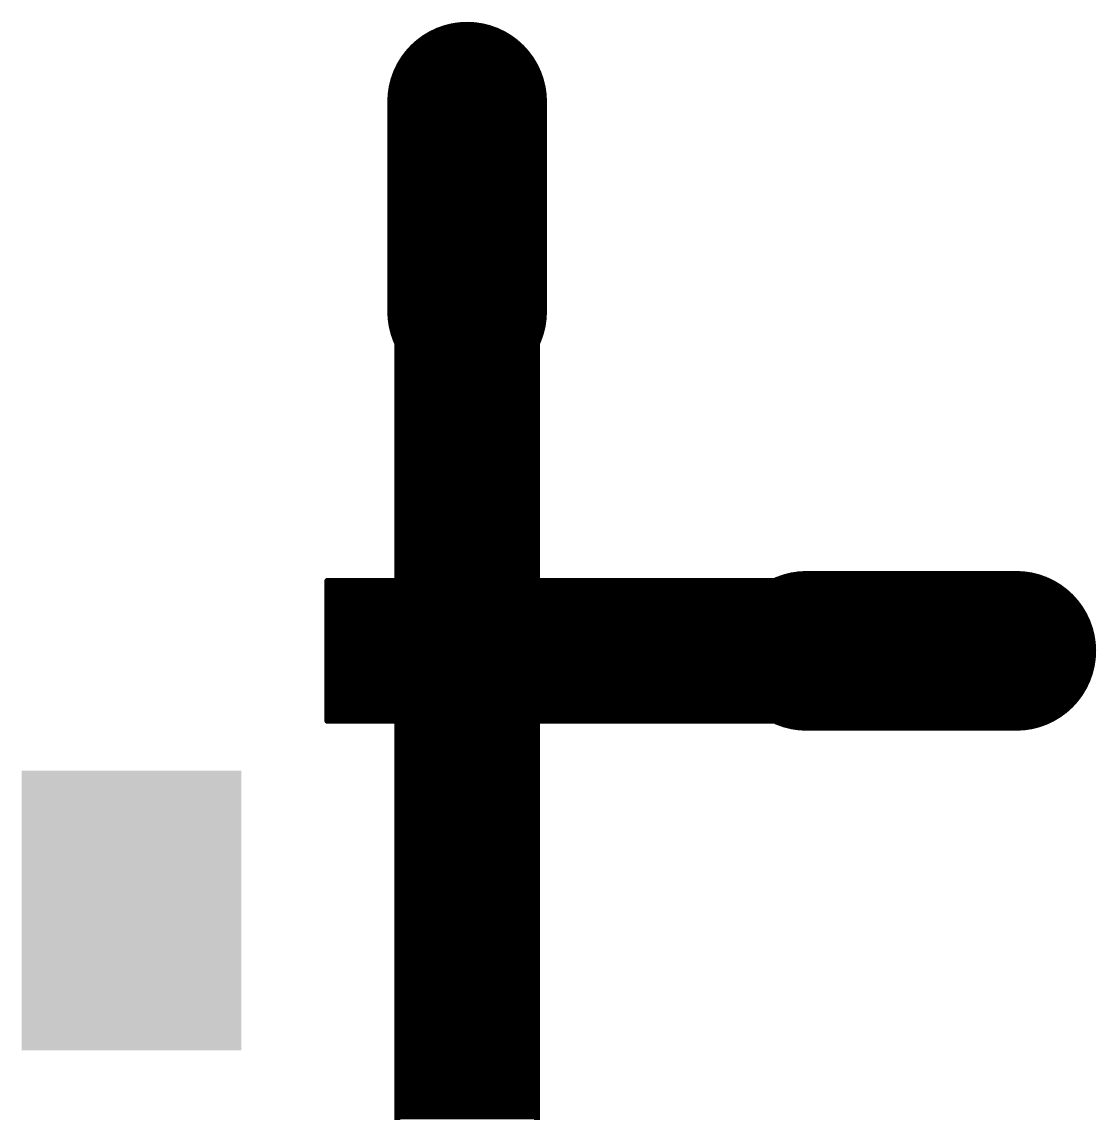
# Model space of a CAD drawing. Extents: x -25.1 to 38.2, y -27.2 to 27.2.
# Drawn here: x 11.35 to 38.25, y -0.08 to 27.25 of the extents above; entities that cross this region are included whole.
import ezdxf

# ---------------------------------------------------------------- set-up
doc = ezdxf.new("R2010")
doc.units = 0
doc.layers.add('29', color=253, linetype='CONTINUOUS')
doc.layers.add('30', color=253, linetype='CONTINUOUS')

# ---------------------------------------------------------------- blocks, each defined once
blk = doc.blocks.new('LONGP100')
at = {"const_width": 1}
blk.add_lwpolyline([(-0.5, 0), (0.5, 0)], dxfattribs=at)
at = {"const_width": 0.5}
for points in [[(-0.5, 0.25, 1), (-0.5, -0.25)], [(0.5, -0.25, 1), (0.5, 0.25)]]:
    blk.add_lwpolyline(points, format="xyb", dxfattribs=at)
blk = doc.blocks.new('RECT')
blk.add_solid([(-0.5, -0.5), (0.5, -0.5), (-0.5, 0.5), (0.5, 0.5)])

msp = doc.modelspace()

# ---------------------------------------------------------------- linework, layer by layer
at = {"layer": '29', "const_width": 0.1524}
for points in [[(21.8572, 25.016), (22, 25.116)], [(22, 25.116), (22.158, 25.1897)], [(22.0643, 25.146), (22.9357, 25.146)], [(22.158, 25.1897), (22.3264, 25.2348)], [(22.3264, 25.2348), (22.5, 25.25)], [(22.5, 25.25), (22.6736, 25.2348)], [(22.6736, 25.2348), (22.842, 25.1897)], [(22.842, 25.1897), (23, 25.116)], [(23, 25.116), (23.1428, 25.016)], [(21.634, 24.75), (21.734, 24.8928)], [(21.6978, 24.8412), (23.3022, 24.8412)], [(21.734, 24.8928), (21.8572, 25.016)], [(21.8348, 24.9936), (23.1652, 24.9936)], [(23.1428, 25.016), (23.266, 24.8928)], [(23.266, 24.8928), (23.366, 24.75)], [(21.5152, 24.4236), (21.5603, 24.592)], [(21.5454, 24.5364), (23.4546, 24.5364)], [(21.5603, 24.592), (21.634, 24.75)], [(21.6054, 24.6888), (23.3946, 24.6888)], [(23.366, 24.75), (23.4397, 24.592)], [(23.4397, 24.592), (23.4848, 24.4236)], [(21.5, 24.25), (21.5152, 24.4236)], [(21.5, 22.75), (21.5, 24.25)], [(21.5117, 24.384), (23.4883, 24.384)], [(23.4848, 24.4236), (23.5, 24.25)], [(23.5, 24.25), (23.5, 21)], [(21.5, 24.2316), (23.5, 24.2316)], [(21.5, 24.0792), (23.5, 24.0792)], [(21.5, 23.9268), (23.5, 23.9268)], [(21.5, 23.7744), (23.5, 23.7744)], [(21.5, 23.622), (23.5, 23.622)], [(21.5, 23.4696), (23.5, 23.4696)], [(21.5, 23.3172), (23.5, 23.3172)], [(21.5, 23.1648), (23.5, 23.1648)], [(21.5, 23.0124), (23.5, 23.0124)], [(21.5, 22.86), (23.5, 22.86)], [(21.5, 21), (21.5, 22.75)], [(21.5, 22.7076), (23.5, 22.7076)], [(21.5, 22.5552), (23.5, 22.5552)], [(21.5, 22.4028), (23.5, 22.4028)], [(21.5, 22.2504), (23.5, 22.2504)], [(21.5, 22.098), (23.5, 22.098)], [(21.5, 21.9456), (23.5, 21.9456)], [(21.5, 21.7932), (23.5, 21.7932)], [(21.5, 21.6408), (23.5, 21.6408)], [(21.5, 21.4884), (23.5, 21.4884)], [(21.5, 21.336), (23.5, 21.336)], [(21.5, 21.1836), (23.5, 21.1836)], [(21.5, 21.0312), (23.5, 21.0312)], [(21.5152, 20.8264), (21.5, 21)], [(23.5, 21), (23.4848, 20.8264)], [(21.5106, 20.8788), (23.4894, 20.8788)], [(21.5603, 20.658), (21.5152, 20.8264)], [(21.542, 20.7264), (23.458, 20.7264)], [(23.4848, 20.8264), (23.4397, 20.658)], [(21.634, 20.5), (21.5603, 20.658)], [(21.5995, 20.574), (23.4005, 20.574)], [(21.734, 20.3572), (21.634, 20.5)], [(21.6889, 20.4216), (23.3111, 20.4216)], [(23.366, 20.5), (23.266, 20.3572)], [(23.4397, 20.658), (23.366, 20.5)], [(21.8572, 20.234), (21.734, 20.3572)], [(21.822, 20.2692), (23.178, 20.2692)], [(22, 20.134), (21.8572, 20.234)], [(23.1428, 20.234), (23, 20.134)], [(23.266, 20.3572), (23.1428, 20.234)], [(20.75, -9.75), (20.75, 20)], [(20.75, 20), (24.25, 20)], [(20.75, 19.9644), (24.25, 19.9644)], [(22.158, 20.0603), (22, 20.134)], [(22.0368, 20.1168), (22.9632, 20.1168)], [(22.3264, 20.0152), (22.158, 20.0603)], [(22.5, 20), (22.3264, 20.0152)], [(22.6736, 20.0152), (22.5, 20)], [(22.842, 20.0603), (22.6736, 20.0152)], [(23, 20.134), (22.842, 20.0603)], [(24.25, 20), (24.25, -9.75)], [(20.75, 19.812), (24.25, 19.812)], [(20.75, 19.6596), (24.25, 19.6596)], [(20.75, 19.5072), (24.25, 19.5072)], [(20.75, 19.3548), (24.25, 19.3548)], [(20.75, 19.2024), (24.25, 19.2024)], [(20.75, 19.05), (24.25, 19.05)], [(20.75, 18.8976), (24.25, 18.8976)], [(20.75, 18.7452), (24.25, 18.7452)], [(20.75, 18.5928), (24.25, 18.5928)], [(20.75, 18.4404), (24.25, 18.4404)], [(20.75, 18.288), (24.25, 18.288)], [(20.75, 18.1356), (24.25, 18.1356)], [(20.75, 17.9832), (24.25, 17.9832)], [(20.75, 17.8308), (24.25, 17.8308)], [(20.75, 17.6784), (24.25, 17.6784)], [(20.75, 17.526), (24.25, 17.526)], [(20.75, 17.3736), (24.25, 17.3736)], [(20.75, 17.2212), (24.25, 17.2212)], [(20.75, 17.0688), (24.25, 17.0688)], [(20.75, 16.9164), (24.25, 16.9164)], [(20.75, 16.764), (24.25, 16.764)], [(20.75, 16.6116), (24.25, 16.6116)], [(20.75, 16.4592), (24.25, 16.4592)], [(20.75, 16.3068), (24.25, 16.3068)], [(20.75, 16.1544), (24.25, 16.1544)], [(20.75, 16.002), (24.25, 16.002)], [(20.75, 15.8496), (24.25, 15.8496)], [(20.75, 15.6972), (24.25, 15.6972)], [(20.75, 15.5448), (24.25, 15.5448)], [(20.75, 15.3924), (24.25, 15.3924)], [(20.75, 15.24), (24.25, 15.24)], [(20.75, 15.0876), (24.25, 15.0876)], [(20.75, 14.9352), (24.25, 14.9352)], [(20.75, 14.7828), (24.25, 14.7828)], [(20.75, 14.6304), (24.25, 14.6304)], [(20.75, 14.478), (24.25, 14.478)], [(20.75, 14.3256), (24.25, 14.3256)], [(20.75, 14.1732), (24.25, 14.1732)], [(20.75, 14.0208), (24.25, 14.0208)], [(20.75, 13.8684), (24.25, 13.8684)], [(20.75, 13.716), (24.25, 13.716)], [(20.75, 13.5636), (24.25, 13.5636)], [(20.75, 13.4112), (24.25, 13.4112)], [(20.75, 13.2588), (24.25, 13.2588)], [(20.75, 13.1064), (24.25, 13.1064)], [(20.75, 12.954), (24.25, 12.954)], [(20.75, 12.8016), (24.25, 12.8016)], [(20.75, 12.6492), (24.25, 12.6492)], [(20.75, 12.4968), (24.25, 12.4968)], [(20.75, 12.3444), (24.25, 12.3444)], [(20.75, 12.192), (24.25, 12.192)], [(20.75, 12.0396), (24.25, 12.0396)], [(20.75, 11.8872), (24.25, 11.8872)], [(20.75, 11.7348), (24.25, 11.7348)], [(20.75, 11.5824), (24.25, 11.5824)], [(20.75, 11.43), (24.25, 11.43)], [(20.75, 11.2776), (24.25, 11.2776)], [(20.75, 11.1252), (24.25, 11.1252)], [(20.75, 10.9728), (24.25, 10.9728)], [(20.75, 10.8204), (24.25, 10.8204)], [(20.75, 10.668), (24.25, 10.668)], [(20.75, 10.5156), (24.25, 10.5156)], [(20.75, 10.3632), (24.25, 10.3632)], [(20.75, 10.2108), (24.25, 10.2108)], [(20.75, 10.0584), (24.25, 10.0584)], [(20.75, 9.906), (24.25, 9.906)], [(20.75, 9.7536), (24.25, 9.7536)], [(20.75, 9.6012), (24.25, 9.6012)], [(20.75, 9.4488), (24.25, 9.4488)], [(20.75, 9.2964), (24.25, 9.2964)], [(20.75, 9.144), (24.25, 9.144)], [(20.75, 8.9916), (24.25, 8.9916)], [(20.75, 8.8392), (24.25, 8.8392)], [(20.75, 8.6868), (24.25, 8.6868)], [(20.75, 8.5344), (24.25, 8.5344)], [(20.75, 8.382), (24.25, 8.382)], [(20.75, 8.2296), (24.25, 8.2296)], [(20.75, 8.0772), (24.25, 8.0772)], [(20.75, 7.9248), (24.25, 7.9248)], [(20.75, 7.7724), (24.25, 7.7724)], [(20.75, 7.62), (24.25, 7.62)], [(20.75, 7.4676), (24.25, 7.4676)], [(20.75, 7.3152), (24.25, 7.3152)], [(20.75, 7.1628), (24.25, 7.1628)], [(20.75, 7.0104), (24.25, 7.0104)], [(20.75, 6.858), (24.25, 6.858)], [(20.75, 6.7056), (24.25, 6.7056)], [(20.75, 6.5532), (24.25, 6.5532)], [(20.75, 6.4008), (24.25, 6.4008)], [(20.75, 6.2484), (24.25, 6.2484)], [(20.75, 6.096), (24.25, 6.096)], [(20.75, 5.9436), (24.25, 5.9436)], [(20.75, 5.7912), (24.25, 5.7912)], [(20.75, 5.6388), (24.25, 5.6388)], [(20.75, 5.4864), (24.25, 5.4864)], [(20.75, 5.334), (24.25, 5.334)], [(20.75, 5.1816), (24.25, 5.1816)], [(20.75, 5.0292), (24.25, 5.0292)], [(20.75, 4.8768), (24.25, 4.8768)], [(20.75, 4.7244), (24.25, 4.7244)], [(20.75, 4.572), (24.25, 4.572)], [(20.75, 4.4196), (24.25, 4.4196)], [(20.75, 4.2672), (24.25, 4.2672)], [(20.75, 4.1148), (24.25, 4.1148)], [(20.75, 3.9624), (24.25, 3.9624)], [(20.75, 3.81), (24.25, 3.81)], [(20.75, 3.6576), (24.25, 3.6576)], [(20.75, 3.5052), (24.25, 3.5052)], [(20.75, 3.3528), (24.25, 3.3528)], [(20.75, 3.2004), (24.25, 3.2004)], [(20.75, 3.048), (24.25, 3.048)], [(20.75, 2.8956), (24.25, 2.8956)], [(20.75, 2.7432), (24.25, 2.7432)], [(20.75, 2.5908), (24.25, 2.5908)], [(20.75, 2.4384), (24.25, 2.4384)], [(20.75, 2.286), (24.25, 2.286)], [(20.75, 2.1336), (24.25, 2.1336)], [(20.75, 1.9812), (24.25, 1.9812)], [(20.75, 1.8288), (24.25, 1.8288)], [(20.75, 1.6764), (24.25, 1.6764)], [(20.75, 1.524), (24.25, 1.524)], [(20.75, 1.3716), (24.25, 1.3716)], [(20.75, 1.2192), (24.25, 1.2192)], [(20.75, 1.0668), (24.25, 1.0668)], [(20.75, 0.9144), (24.25, 0.9144)], [(20.75, 0.762), (24.25, 0.762)], [(20.75, 0.6096), (24.25, 0.6096)], [(20.75, 0.4572), (24.25, 0.4572)], [(20.75, 0.3048), (24.25, 0.3048)], [(20.75, 0.1524), (24.25, 0.1524)], [(20.75, 0), (24.25, 0)], [(20.75, -0.1524), (24.25, -0.1524)]]:
    msp.add_lwpolyline(points, dxfattribs=at)
at = {"layer": '29', "const_width": 0.0762}
for points in [[(21.9839, 25.1506, 1), (22.0161, 25.0815)], [(22.0219, 25.0848, 1), (21.9781, 25.1472)], [(22.0643, 25.1841, 1), (22.0643, 25.1079)], [(22.1481, 25.2265, 1), (22.1678, 25.1529)], [(22.1741, 25.1552, 1), (22.1419, 25.2242)], [(22.323, 25.2728, 1), (22.3297, 25.1969)], [(22.3362, 25.198, 1), (22.3165, 25.2716)], [(22.5033, 25.288, 1), (22.4967, 25.212)], [(22.5033, 25.212, 1), (22.4967, 25.288)], [(22.6835, 25.2716, 1), (22.6638, 25.198)], [(22.6703, 25.1969, 1), (22.677, 25.2728)], [(22.8581, 25.2242, 1), (22.8259, 25.1552)], [(22.8322, 25.1529, 1), (22.8519, 25.2265)], [(22.9357, 25.1079, 1), (22.9357, 25.1841)], [(23.0219, 25.1472, 1), (22.9781, 25.0848)], [(22.9839, 25.0815, 1), (23.0161, 25.1506)], [(21.6978, 24.8793, 1), (21.6978, 24.8031)], [(21.707, 24.9197, 1), (21.7609, 24.8658)], [(21.7652, 24.8709, 1), (21.7027, 24.9146)], [(21.8348, 25.0317, 1), (21.8348, 24.9555)], [(21.8354, 25.0473, 1), (21.8791, 24.9848)], [(21.8842, 24.9891, 1), (21.8303, 25.043)], [(23.1697, 25.043, 1), (23.1158, 24.9891)], [(23.1209, 24.9848, 1), (23.1646, 25.0473)], [(23.1652, 24.9555, 1), (23.1652, 25.0317)], [(23.2973, 24.9146, 1), (23.2348, 24.8709)], [(23.2391, 24.8658, 1), (23.293, 24.9197)], [(23.3022, 24.8031, 1), (23.3022, 24.8793)], [(21.5454, 24.5745, 1), (21.5454, 24.4983)], [(21.5258, 24.6081, 1), (21.5948, 24.5759)], [(21.5971, 24.5822, 1), (21.5235, 24.6019)], [(21.6054, 24.7269, 1), (21.6054, 24.6507)], [(21.6028, 24.7719, 1), (21.6652, 24.7281)], [(21.6685, 24.7339, 1), (21.5994, 24.7661)], [(23.4006, 24.7661, 1), (23.3315, 24.7339)], [(23.3348, 24.7281, 1), (23.3972, 24.7719)], [(23.3946, 24.6507, 1), (23.3946, 24.7269)], [(23.4765, 24.6019, 1), (23.4029, 24.5822)], [(23.4052, 24.5759, 1), (23.4742, 24.6081)], [(23.4546, 24.4983, 1), (23.4546, 24.5745)], [(21.5381, 24.25, 1), (21.4619, 24.25)], [(21.5117, 24.4221, 1), (21.5117, 24.3459)], [(21.4784, 24.4335, 1), (21.552, 24.4138)], [(21.5531, 24.4203, 1), (21.4772, 24.427)], [(23.5228, 24.427, 1), (23.4469, 24.4203)], [(23.448, 24.4138, 1), (23.5216, 24.4335)], [(23.5381, 24.25, 1), (23.4619, 24.25)], [(23.4883, 24.3459, 1), (23.4883, 24.4221)], [(21.5, 24.2697, 1), (21.5, 24.1935)], [(21.462, 24.2533, 1), (21.538, 24.2467)], [(21.5, 24.1173, 1), (21.5, 24.0411)], [(23.462, 24.2467, 1), (23.538, 24.2533)], [(23.5, 24.1935, 1), (23.5, 24.2697)], [(23.5, 24.0411, 1), (23.5, 24.1173)], [(21.5, 23.9649, 1), (21.5, 23.8887)], [(21.5, 23.8125, 1), (21.5, 23.7363)], [(23.5, 23.8887, 1), (23.5, 23.9649)], [(23.5, 23.7363, 1), (23.5, 23.8125)], [(21.5, 23.6601, 1), (21.5, 23.5839)], [(21.5, 23.5077, 1), (21.5, 23.4315)], [(23.5, 23.5839, 1), (23.5, 23.6601)], [(23.5, 23.4315, 1), (23.5, 23.5077)], [(21.5, 23.3553, 1), (21.5, 23.2791)], [(21.5, 23.2029, 1), (21.5, 23.1267)], [(23.5, 23.2791, 1), (23.5, 23.3553)], [(23.5, 23.1267, 1), (23.5, 23.2029)], [(21.5, 23.0505, 1), (21.5, 22.9743)], [(23.5, 22.9743, 1), (23.5, 23.0505)], [(21.5, 22.8981, 1), (21.5, 22.8219)], [(21.5381, 22.75, 1), (21.4619, 22.75)], [(21.4619, 22.75, 1), (21.5381, 22.75)], [(21.5, 22.7457, 1), (21.5, 22.6695)], [(23.5, 22.8219, 1), (23.5, 22.8981)], [(23.5, 22.6695, 1), (23.5, 22.7457)], [(21.5, 22.5933, 1), (21.5, 22.5171)], [(21.5, 22.4409, 1), (21.5, 22.3647)], [(23.5, 22.5171, 1), (23.5, 22.5933)], [(23.5, 22.3647, 1), (23.5, 22.4409)], [(21.5, 22.2885, 1), (21.5, 22.2123)], [(21.5, 22.1361, 1), (21.5, 22.0599)], [(23.5, 22.2123, 1), (23.5, 22.2885)], [(23.5, 22.0599, 1), (23.5, 22.1361)], [(21.5, 21.9837, 1), (21.5, 21.9075)], [(21.5, 21.8313, 1), (21.5, 21.7551)], [(23.5, 21.9075, 1), (23.5, 21.9837)], [(23.5, 21.7551, 1), (23.5, 21.8313)], [(21.5, 21.6789, 1), (21.5, 21.6027)], [(23.5, 21.6027, 1), (23.5, 21.6789)], [(21.5, 21.5265, 1), (21.5, 21.4503)], [(21.5, 21.3741, 1), (21.5, 21.2979)], [(23.5, 21.4503, 1), (23.5, 21.5265)], [(23.5, 21.2979, 1), (23.5, 21.3741)], [(21.5, 21.2217, 1), (21.5, 21.1455)], [(21.5, 21.0693, 1), (21.5, 20.9931)], [(21.538, 21.0033, 1), (21.462, 20.9967)], [(23.538, 20.9967, 1), (23.462, 21.0033)], [(23.5, 21.1455, 1), (23.5, 21.2217)], [(23.5, 20.9931, 1), (23.5, 21.0693)], [(21.4619, 21, 1), (21.5381, 21)], [(21.5106, 20.9169, 1), (21.5106, 20.8407)], [(21.552, 20.8362, 1), (21.4784, 20.8165)], [(21.4772, 20.823, 1), (21.5531, 20.8297)], [(21.542, 20.7645, 1), (21.542, 20.6883)], [(23.4469, 20.8297, 1), (23.5228, 20.823)], [(23.5216, 20.8165, 1), (23.448, 20.8362)], [(23.458, 20.6883, 1), (23.458, 20.7645)], [(23.4619, 21, 1), (23.5381, 21)], [(23.4894, 20.8407, 1), (23.4894, 20.9169)], [(21.5948, 20.6741, 1), (21.5258, 20.6419)], [(21.5235, 20.6481, 1), (21.5971, 20.6678)], [(21.5995, 20.6121, 1), (21.5995, 20.5359)], [(21.6652, 20.5219, 1), (21.6028, 20.4781)], [(21.5994, 20.4839, 1), (21.6685, 20.5161)], [(21.6889, 20.4597, 1), (21.6889, 20.3835)], [(23.3111, 20.3835, 1), (23.3111, 20.4597)], [(23.3315, 20.5161, 1), (23.4006, 20.4839)], [(23.3972, 20.4781, 1), (23.3348, 20.5219)], [(23.4005, 20.5359, 1), (23.4005, 20.6121)], [(23.4029, 20.6678, 1), (23.4765, 20.6481)], [(23.4742, 20.6419, 1), (23.4052, 20.6741)], [(21.7609, 20.3842, 1), (21.707, 20.3303)], [(21.7027, 20.3354, 1), (21.7652, 20.3791)], [(21.822, 20.3073, 1), (21.822, 20.2311)], [(21.8791, 20.2652, 1), (21.8354, 20.2027)], [(21.8303, 20.207, 1), (21.8842, 20.2609)], [(23.1158, 20.2609, 1), (23.1697, 20.207)], [(23.1646, 20.2027, 1), (23.1209, 20.2652)], [(23.178, 20.2311, 1), (23.178, 20.3073)], [(23.2348, 20.3791, 1), (23.2973, 20.3354)], [(23.293, 20.3303, 1), (23.2391, 20.3842)], [(20.7881, 20, 1), (20.7119, 20)], [(20.75, 20.0381, 1), (20.75, 19.9619)], [(20.75, 20.0025, 1), (20.75, 19.9263)], [(22.0161, 20.1685, 1), (21.9839, 20.0994)], [(21.9781, 20.1028, 1), (22.0219, 20.1652)], [(22.0368, 20.1549, 1), (22.0368, 20.0787)], [(22.1678, 20.0971, 1), (22.1481, 20.0235)], [(22.1419, 20.0258, 1), (22.1741, 20.0948)], [(22.3297, 20.0531, 1), (22.323, 19.9772)], [(22.3165, 19.9784, 1), (22.3362, 20.052)], [(22.4967, 20.038, 1), (22.5033, 19.962)], [(22.4967, 19.962, 1), (22.5033, 20.038)], [(22.6638, 20.052, 1), (22.6835, 19.9784)], [(22.677, 19.9772, 1), (22.6703, 20.0531)], [(22.8259, 20.0948, 1), (22.8581, 20.0258)], [(22.8519, 20.0235, 1), (22.8322, 20.0971)], [(22.9781, 20.1652, 1), (23.0219, 20.1028)], [(22.9632, 20.0787, 1), (22.9632, 20.1549)], [(23.0161, 20.0994, 1), (22.9839, 20.1685)], [(24.2881, 20, 1), (24.2119, 20)], [(24.25, 19.9619, 1), (24.25, 20.0381)], [(24.25, 19.9263, 1), (24.25, 20.0025)], [(20.75, 19.8501, 1), (20.75, 19.7739)], [(20.75, 19.6977, 1), (20.75, 19.6215)], [(24.25, 19.7739, 1), (24.25, 19.8501)], [(24.25, 19.6215, 1), (24.25, 19.6977)], [(20.75, 19.5453, 1), (20.75, 19.4691)], [(20.75, 19.3929, 1), (20.75, 19.3167)], [(24.25, 19.4691, 1), (24.25, 19.5453)], [(24.25, 19.3167, 1), (24.25, 19.3929)], [(20.75, 19.2405, 1), (20.75, 19.1643)], [(24.25, 19.1643, 1), (24.25, 19.2405)], [(20.75, 19.0881, 1), (20.75, 19.0119)], [(20.75, 18.9357, 1), (20.75, 18.8595)], [(24.25, 19.0119, 1), (24.25, 19.0881)], [(24.25, 18.8595, 1), (24.25, 18.9357)], [(20.75, 18.7833, 1), (20.75, 18.7071)], [(20.75, 18.6309, 1), (20.75, 18.5547)], [(24.25, 18.7071, 1), (24.25, 18.7833)], [(24.25, 18.5547, 1), (24.25, 18.6309)], [(20.75, 18.4785, 1), (20.75, 18.4023)], [(20.75, 18.3261, 1), (20.75, 18.2499)], [(24.25, 18.4023, 1), (24.25, 18.4785)], [(24.25, 18.2499, 1), (24.25, 18.3261)], [(20.75, 18.1737, 1), (20.75, 18.0975)], [(20.75, 18.0213, 1), (20.75, 17.9451)], [(24.25, 18.0975, 1), (24.25, 18.1737)], [(24.25, 17.9451, 1), (24.25, 18.0213)], [(20.75, 17.8689, 1), (20.75, 17.7927)], [(24.25, 17.7927, 1), (24.25, 17.8689)], [(20.75, 17.7165, 1), (20.75, 17.6403)], [(20.75, 17.5641, 1), (20.75, 17.4879)], [(24.25, 17.6403, 1), (24.25, 17.7165)], [(24.25, 17.4879, 1), (24.25, 17.5641)], [(20.75, 17.4117, 1), (20.75, 17.3355)], [(20.75, 17.2593, 1), (20.75, 17.1831)], [(24.25, 17.3355, 1), (24.25, 17.4117)], [(24.25, 17.1831, 1), (24.25, 17.2593)], [(20.75, 17.1069, 1), (20.75, 17.0307)], [(20.75, 16.9545, 1), (20.75, 16.8783)], [(24.25, 17.0307, 1), (24.25, 17.1069)], [(24.25, 16.8783, 1), (24.25, 16.9545)], [(20.75, 16.8021, 1), (20.75, 16.7259)], [(20.75, 16.6497, 1), (20.75, 16.5735)], [(24.25, 16.7259, 1), (24.25, 16.8021)], [(24.25, 16.5735, 1), (24.25, 16.6497)], [(20.75, 16.4973, 1), (20.75, 16.4211)], [(24.25, 16.4211, 1), (24.25, 16.4973)], [(20.75, 16.3449, 1), (20.75, 16.2687)], [(20.75, 16.1925, 1), (20.75, 16.1163)], [(24.25, 16.2687, 1), (24.25, 16.3449)], [(24.25, 16.1163, 1), (24.25, 16.1925)], [(20.75, 16.0401, 1), (20.75, 15.9639)], [(20.75, 15.8877, 1), (20.75, 15.8115)], [(24.25, 15.9639, 1), (24.25, 16.0401)], [(24.25, 15.8115, 1), (24.25, 15.8877)], [(20.75, 15.7353, 1), (20.75, 15.6591)], [(20.75, 15.5829, 1), (20.75, 15.5067)], [(24.25, 15.6591, 1), (24.25, 15.7353)], [(24.25, 15.5067, 1), (24.25, 15.5829)], [(20.75, 15.4305, 1), (20.75, 15.3543)], [(20.75, 15.2781, 1), (20.75, 15.2019)], [(24.25, 15.3543, 1), (24.25, 15.4305)], [(24.25, 15.2019, 1), (24.25, 15.2781)], [(20.75, 15.1257, 1), (20.75, 15.0495)], [(24.25, 15.0495, 1), (24.25, 15.1257)], [(20.75, 14.9733, 1), (20.75, 14.8971)], [(20.75, 14.8209, 1), (20.75, 14.7447)], [(24.25, 14.8971, 1), (24.25, 14.9733)], [(24.25, 14.7447, 1), (24.25, 14.8209)], [(20.75, 14.6685, 1), (20.75, 14.5923)], [(20.75, 14.5161, 1), (20.75, 14.4399)], [(24.25, 14.5923, 1), (24.25, 14.6685)], [(24.25, 14.4399, 1), (24.25, 14.5161)], [(20.75, 14.3637, 1), (20.75, 14.2875)], [(20.75, 14.2113, 1), (20.75, 14.1351)], [(24.25, 14.2875, 1), (24.25, 14.3637)], [(24.25, 14.1351, 1), (24.25, 14.2113)], [(20.75, 14.0589, 1), (20.75, 13.9827)], [(20.75, 13.9065, 1), (20.75, 13.8303)], [(24.25, 13.9827, 1), (24.25, 14.0589)], [(24.25, 13.8303, 1), (24.25, 13.9065)], [(20.75, 13.7541, 1), (20.75, 13.6779)], [(24.25, 13.6779, 1), (24.25, 13.7541)], [(20.75, 13.6017, 1), (20.75, 13.5255)], [(20.75, 13.4493, 1), (20.75, 13.3731)], [(24.25, 13.5255, 1), (24.25, 13.6017)], [(24.25, 13.3731, 1), (24.25, 13.4493)], [(20.75, 13.2969, 1), (20.75, 13.2207)], [(20.75, 13.1445, 1), (20.75, 13.0683)], [(24.25, 13.2207, 1), (24.25, 13.2969)], [(24.25, 13.0683, 1), (24.25, 13.1445)], [(20.75, 12.9921, 1), (20.75, 12.9159)], [(20.75, 12.8397, 1), (20.75, 12.7635)], [(24.25, 12.9159, 1), (24.25, 12.9921)], [(24.25, 12.7635, 1), (24.25, 12.8397)], [(20.75, 12.6873, 1), (20.75, 12.6111)], [(20.75, 12.5349, 1), (20.75, 12.4587)], [(24.25, 12.6111, 1), (24.25, 12.6873)], [(24.25, 12.4587, 1), (24.25, 12.5349)], [(20.75, 12.3825, 1), (20.75, 12.3063)], [(24.25, 12.3063, 1), (24.25, 12.3825)], [(20.75, 12.2301, 1), (20.75, 12.1539)], [(20.75, 12.0777, 1), (20.75, 12.0015)], [(24.25, 12.1539, 1), (24.25, 12.2301)], [(24.25, 12.0015, 1), (24.25, 12.0777)], [(20.75, 11.9253, 1), (20.75, 11.8491)], [(20.75, 11.7729, 1), (20.75, 11.6967)], [(24.25, 11.8491, 1), (24.25, 11.9253)], [(24.25, 11.6967, 1), (24.25, 11.7729)], [(20.75, 11.6205, 1), (20.75, 11.5443)], [(20.75, 11.4681, 1), (20.75, 11.3919)], [(24.25, 11.5443, 1), (24.25, 11.6205)], [(24.25, 11.3919, 1), (24.25, 11.4681)], [(20.75, 11.3157, 1), (20.75, 11.2395)], [(24.25, 11.2395, 1), (24.25, 11.3157)], [(20.75, 11.1633, 1), (20.75, 11.0871)], [(20.75, 11.0109, 1), (20.75, 10.9347)], [(24.25, 11.0871, 1), (24.25, 11.1633)], [(24.25, 10.9347, 1), (24.25, 11.0109)], [(20.75, 10.8585, 1), (20.75, 10.7823)], [(20.75, 10.7061, 1), (20.75, 10.6299)], [(24.25, 10.7823, 1), (24.25, 10.8585)], [(24.25, 10.6299, 1), (24.25, 10.7061)], [(20.75, 10.5537, 1), (20.75, 10.4775)], [(20.75, 10.4013, 1), (20.75, 10.3251)], [(24.25, 10.4775, 1), (24.25, 10.5537)], [(24.25, 10.3251, 1), (24.25, 10.4013)], [(20.75, 10.2489, 1), (20.75, 10.1727)], [(20.75, 10.0965, 1), (20.75, 10.0203)], [(24.25, 10.1727, 1), (24.25, 10.2489)], [(24.25, 10.0203, 1), (24.25, 10.0965)], [(20.75, 9.9441, 1), (20.75, 9.8679)], [(24.25, 9.8679, 1), (24.25, 9.9441)], [(20.75, 9.7917, 1), (20.75, 9.7155)], [(20.75, 9.6393, 1), (20.75, 9.5631)], [(24.25, 9.7155, 1), (24.25, 9.7917)], [(24.25, 9.5631, 1), (24.25, 9.6393)], [(20.75, 9.4869, 1), (20.75, 9.4107)], [(20.75, 9.3345, 1), (20.75, 9.2583)], [(24.25, 9.4107, 1), (24.25, 9.4869)], [(24.25, 9.2583, 1), (24.25, 9.3345)], [(20.75, 9.1821, 1), (20.75, 9.1059)], [(20.75, 9.0297, 1), (20.75, 8.9535)], [(24.25, 9.1059, 1), (24.25, 9.1821)], [(24.25, 8.9535, 1), (24.25, 9.0297)], [(20.75, 8.8773, 1), (20.75, 8.8011)], [(20.75, 8.7249, 1), (20.75, 8.6487)], [(24.25, 8.8011, 1), (24.25, 8.8773)], [(24.25, 8.6487, 1), (24.25, 8.7249)], [(20.75, 8.5725, 1), (20.75, 8.4963)], [(24.25, 8.4963, 1), (24.25, 8.5725)], [(20.75, 8.4201, 1), (20.75, 8.3439)], [(20.75, 8.2677, 1), (20.75, 8.1915)], [(24.25, 8.3439, 1), (24.25, 8.4201)], [(24.25, 8.1915, 1), (24.25, 8.2677)], [(20.75, 8.1153, 1), (20.75, 8.0391)], [(20.75, 7.9629, 1), (20.75, 7.8867)], [(24.25, 8.0391, 1), (24.25, 8.1153)], [(24.25, 7.8867, 1), (24.25, 7.9629)], [(20.75, 7.8105, 1), (20.75, 7.7343)], [(20.75, 7.6581, 1), (20.75, 7.5819)], [(24.25, 7.7343, 1), (24.25, 7.8105)], [(24.25, 7.5819, 1), (24.25, 7.6581)], [(20.75, 7.5057, 1), (20.75, 7.4295)], [(20.75, 7.3533, 1), (20.75, 7.2771)], [(24.25, 7.4295, 1), (24.25, 7.5057)], [(24.25, 7.2771, 1), (24.25, 7.3533)], [(20.75, 7.2009, 1), (20.75, 7.1247)], [(24.25, 7.1247, 1), (24.25, 7.2009)], [(20.75, 7.0485, 1), (20.75, 6.9723)], [(20.75, 6.8961, 1), (20.75, 6.8199)], [(24.25, 6.9723, 1), (24.25, 7.0485)], [(24.25, 6.8199, 1), (24.25, 6.8961)], [(20.75, 6.7437, 1), (20.75, 6.6675)], [(20.75, 6.5913, 1), (20.75, 6.5151)], [(24.25, 6.6675, 1), (24.25, 6.7437)], [(24.25, 6.5151, 1), (24.25, 6.5913)], [(20.75, 6.4389, 1), (20.75, 6.3627)], [(20.75, 6.2865, 1), (20.75, 6.2103)], [(24.25, 6.3627, 1), (24.25, 6.4389)], [(24.25, 6.2103, 1), (24.25, 6.2865)], [(20.75, 6.1341, 1), (20.75, 6.0579)], [(20.75, 5.9817, 1), (20.75, 5.9055)], [(24.25, 6.0579, 1), (24.25, 6.1341)], [(24.25, 5.9055, 1), (24.25, 5.9817)], [(20.75, 5.8293, 1), (20.75, 5.7531)], [(24.25, 5.7531, 1), (24.25, 5.8293)], [(20.75, 5.6769, 1), (20.75, 5.6007)], [(20.75, 5.5245, 1), (20.75, 5.4483)], [(24.25, 5.6007, 1), (24.25, 5.6769)], [(24.25, 5.4483, 1), (24.25, 5.5245)], [(20.75, 5.3721, 1), (20.75, 5.2959)], [(20.75, 5.2197, 1), (20.75, 5.1435)], [(24.25, 5.2959, 1), (24.25, 5.3721)], [(24.25, 5.1435, 1), (24.25, 5.2197)], [(20.75, 5.0673, 1), (20.75, 4.9911)], [(20.75, 4.9149, 1), (20.75, 4.8387)], [(24.25, 4.9911, 1), (24.25, 5.0673)], [(24.25, 4.8387, 1), (24.25, 4.9149)], [(20.75, 4.7625, 1), (20.75, 4.6863)], [(20.75, 4.6101, 1), (20.75, 4.5339)], [(24.25, 4.6863, 1), (24.25, 4.7625)], [(24.25, 4.5339, 1), (24.25, 4.6101)], [(20.75, 4.4577, 1), (20.75, 4.3815)], [(24.25, 4.3815, 1), (24.25, 4.4577)], [(20.75, 4.3053, 1), (20.75, 4.2291)], [(20.75, 4.1529, 1), (20.75, 4.0767)], [(24.25, 4.2291, 1), (24.25, 4.3053)], [(24.25, 4.0767, 1), (24.25, 4.1529)], [(20.75, 4.0005, 1), (20.75, 3.9243)], [(20.75, 3.8481, 1), (20.75, 3.7719)], [(24.25, 3.9243, 1), (24.25, 4.0005)], [(24.25, 3.7719, 1), (24.25, 3.8481)], [(20.75, 3.6957, 1), (20.75, 3.6195)], [(20.75, 3.5433, 1), (20.75, 3.4671)], [(24.25, 3.6195, 1), (24.25, 3.6957)], [(24.25, 3.4671, 1), (24.25, 3.5433)], [(20.75, 3.3909, 1), (20.75, 3.3147)], [(24.25, 3.3147, 1), (24.25, 3.3909)], [(20.75, 3.2385, 1), (20.75, 3.1623)], [(20.75, 3.0861, 1), (20.75, 3.0099)], [(24.25, 3.1623, 1), (24.25, 3.2385)], [(24.25, 3.0099, 1), (24.25, 3.0861)], [(20.75, 2.9337, 1), (20.75, 2.8575)], [(20.75, 2.7813, 1), (20.75, 2.7051)], [(24.25, 2.8575, 1), (24.25, 2.9337)], [(24.25, 2.7051, 1), (24.25, 2.7813)], [(20.75, 2.6289, 1), (20.75, 2.5527)], [(20.75, 2.4765, 1), (20.75, 2.4003)], [(24.25, 2.5527, 1), (24.25, 2.6289)], [(24.25, 2.4003, 1), (24.25, 2.4765)], [(20.75, 2.3241, 1), (20.75, 2.2479)], [(20.75, 2.1717, 1), (20.75, 2.0955)], [(24.25, 2.2479, 1), (24.25, 2.3241)], [(24.25, 2.0955, 1), (24.25, 2.1717)], [(20.75, 2.0193, 1), (20.75, 1.9431)], [(24.25, 1.9431, 1), (24.25, 2.0193)], [(20.75, 1.8669, 1), (20.75, 1.7907)], [(20.75, 1.7145, 1), (20.75, 1.6383)], [(24.25, 1.7907, 1), (24.25, 1.8669)], [(24.25, 1.6383, 1), (24.25, 1.7145)], [(20.75, 1.5621, 1), (20.75, 1.4859)], [(20.75, 1.4097, 1), (20.75, 1.3335)], [(24.25, 1.4859, 1), (24.25, 1.5621)], [(24.25, 1.3335, 1), (24.25, 1.4097)], [(20.75, 1.2573, 1), (20.75, 1.1811)], [(20.75, 1.1049, 1), (20.75, 1.0287)], [(24.25, 1.1811, 1), (24.25, 1.2573)], [(24.25, 1.0287, 1), (24.25, 1.1049)], [(20.75, 0.9525, 1), (20.75, 0.8763)], [(20.75, 0.8001, 1), (20.75, 0.7239)], [(24.25, 0.8763, 1), (24.25, 0.9525)], [(24.25, 0.7239, 1), (24.25, 0.8001)], [(20.75, 0.6477, 1), (20.75, 0.5715)], [(24.25, 0.5715, 1), (24.25, 0.6477)], [(20.75, 0.4953, 1), (20.75, 0.4191)], [(20.75, 0.3429, 1), (20.75, 0.2667)], [(24.25, 0.4191, 1), (24.25, 0.4953)], [(24.25, 0.2667, 1), (24.25, 0.3429)], [(20.75, 0.1905, 1), (20.75, 0.1143)], [(20.75, 0.0381, 1), (20.75, -0.0381)], [(24.25, 0.1143, 1), (24.25, 0.1905)], [(24.25, -0.0381, 1), (24.25, 0.0381)], [(20.75, -0.1143, 1), (20.75, -0.1905)], [(24.25, -0.1905, 1), (24.25, -0.1143)]]:
    msp.add_lwpolyline(points, format="xyb", dxfattribs=at)
at = {"layer": '30', "const_width": 0.1524}
for points in [[(22, 25.116), (21.8572, 25.016)], [(22.158, 25.1897), (22, 25.116)], [(22.0643, 25.146), (22.9357, 25.146)], [(22.3264, 25.2348), (22.158, 25.1897)], [(22.5, 25.25), (22.3264, 25.2348)], [(22.6736, 25.2348), (22.5, 25.25)], [(22.842, 25.1897), (22.6736, 25.2348)], [(23, 25.116), (22.842, 25.1897)], [(23.1428, 25.016), (23, 25.116)], [(21.734, 24.8928), (21.634, 24.75)], [(21.6978, 24.8412), (23.3022, 24.8412)], [(21.8572, 25.016), (21.734, 24.8928)], [(21.8348, 24.9936), (23.1652, 24.9936)], [(23.266, 24.8928), (23.1428, 25.016)], [(23.366, 24.75), (23.266, 24.8928)], [(21.5603, 24.592), (21.5152, 24.4236)], [(21.5454, 24.5364), (23.4546, 24.5364)], [(21.634, 24.75), (21.5603, 24.592)], [(21.6054, 24.6888), (23.3946, 24.6888)], [(23.4397, 24.592), (23.366, 24.75)], [(23.4848, 24.4236), (23.4397, 24.592)], [(21.5152, 24.4236), (21.5, 24.25)], [(21.5, 24.25), (21.5, 21)], [(21.5117, 24.384), (23.4883, 24.384)], [(23.5, 24.25), (23.4848, 24.4236)], [(23.5, 22.75), (23.5, 24.25)], [(21.5, 24.2316), (23.5, 24.2316)], [(21.5, 24.0792), (23.5, 24.0792)], [(21.5, 23.9268), (23.5, 23.9268)], [(21.5, 23.7744), (23.5, 23.7744)], [(21.5, 23.622), (23.5, 23.622)], [(21.5, 23.4696), (23.5, 23.4696)], [(21.5, 23.3172), (23.5, 23.3172)], [(21.5, 23.1648), (23.5, 23.1648)], [(21.5, 23.0124), (23.5, 23.0124)], [(21.5, 22.86), (23.5, 22.86)], [(21.5, 22.7076), (23.5, 22.7076)], [(23.5, 21), (23.5, 22.75)], [(21.5, 22.5552), (23.5, 22.5552)], [(21.5, 22.4028), (23.5, 22.4028)], [(21.5, 22.2504), (23.5, 22.2504)], [(21.5, 22.098), (23.5, 22.098)], [(21.5, 21.9456), (23.5, 21.9456)], [(21.5, 21.7932), (23.5, 21.7932)], [(21.5, 21.6408), (23.5, 21.6408)], [(21.5, 21.4884), (23.5, 21.4884)], [(21.5, 21.336), (23.5, 21.336)], [(21.5, 21.1836), (23.5, 21.1836)], [(21.5, 21.0312), (23.5, 21.0312)], [(21.5, 21), (21.5152, 20.8264)], [(23.4848, 20.8264), (23.5, 21)], [(21.5106, 20.8788), (23.4894, 20.8788)], [(21.5152, 20.8264), (21.5603, 20.658)], [(21.542, 20.7264), (23.458, 20.7264)], [(23.4397, 20.658), (23.4848, 20.8264)], [(21.5603, 20.658), (21.634, 20.5)], [(21.5995, 20.574), (23.4005, 20.574)], [(21.634, 20.5), (21.734, 20.3572)], [(21.6889, 20.4216), (23.3111, 20.4216)], [(23.266, 20.3572), (23.366, 20.5)], [(23.366, 20.5), (23.4397, 20.658)], [(21.734, 20.3572), (21.8572, 20.234)], [(21.822, 20.2692), (23.178, 20.2692)], [(21.8572, 20.234), (22, 20.134)], [(23, 20.134), (23.1428, 20.234)], [(23.1428, 20.234), (23.266, 20.3572)], [(22, 20.134), (22.158, 20.0603)], [(22.0368, 20.1168), (22.9632, 20.1168)], [(22.158, 20.0603), (22.3264, 20.0152)], [(22.3264, 20.0152), (22.5, 20)], [(22.5, 20), (22.6736, 20.0152)], [(22.6736, 20.0152), (22.842, 20.0603)], [(22.842, 20.0603), (23, 20.134)], [(19, 13.25), (19, 9.75)], [(30.5, 13.25), (19, 13.25)], [(19, 13.1064), (30.5, 13.1064)], [(30.5, 9.75), (30.5, 13.25)], [(19, 12.954), (30.5, 12.954)], [(19, 12.8016), (30.5, 12.8016)], [(19, 12.6492), (30.5, 12.6492)], [(19, 12.4968), (30.5, 12.4968)], [(19, 12.3444), (30.5, 12.3444)], [(19, 12.192), (30.5, 12.192)], [(19, 12.0396), (30.5, 12.0396)], [(19, 11.8872), (30.5, 11.8872)], [(19, 11.7348), (30.5, 11.7348)], [(19, 11.5824), (30.5, 11.5824)], [(19, 11.43), (30.5, 11.43)], [(19, 11.2776), (30.5, 11.2776)], [(19, 11.1252), (30.5, 11.1252)], [(19, 10.9728), (30.5, 10.9728)], [(19, 10.8204), (30.5, 10.8204)], [(19, 10.668), (30.5, 10.668)], [(19, 10.5156), (30.5, 10.5156)], [(19, 10.3632), (30.5, 10.3632)], [(19, 10.2108), (30.5, 10.2108)], [(19, 10.0584), (30.5, 10.0584)], [(19, 9.906), (30.5, 9.906)], [(19, 9.7536), (30.5, 9.7536)], [(19, 9.75), (30.5, 9.75)], [(20.75, 9.75), (20.75, -20)], [(24.25, 9.75), (20.75, 9.75)], [(20.75, 9.6012), (24.25, 9.6012)], [(24.25, -20), (24.25, 9.75)], [(20.75, 9.4488), (24.25, 9.4488)], [(20.75, 9.2964), (24.25, 9.2964)], [(20.75, 9.144), (24.25, 9.144)], [(20.75, 8.9916), (24.25, 8.9916)], [(20.75, 8.8392), (24.25, 8.8392)], [(20.75, 8.6868), (24.25, 8.6868)], [(20.75, 8.5344), (24.25, 8.5344)], [(20.75, 8.382), (24.25, 8.382)], [(20.75, 8.2296), (24.25, 8.2296)], [(20.75, 8.0772), (24.25, 8.0772)], [(20.75, 7.9248), (24.25, 7.9248)], [(20.75, 7.7724), (24.25, 7.7724)], [(20.75, 7.62), (24.25, 7.62)], [(20.75, 7.4676), (24.25, 7.4676)], [(20.75, 7.3152), (24.25, 7.3152)], [(20.75, 7.1628), (24.25, 7.1628)], [(20.75, 7.0104), (24.25, 7.0104)], [(20.75, 6.858), (24.25, 6.858)], [(20.75, 6.7056), (24.25, 6.7056)], [(20.75, 6.5532), (24.25, 6.5532)], [(20.75, 6.4008), (24.25, 6.4008)], [(20.75, 6.2484), (24.25, 6.2484)], [(20.75, 6.096), (24.25, 6.096)], [(20.75, 5.9436), (24.25, 5.9436)], [(20.75, 5.7912), (24.25, 5.7912)], [(20.75, 5.6388), (24.25, 5.6388)], [(20.75, 5.4864), (24.25, 5.4864)], [(20.75, 5.334), (24.25, 5.334)], [(20.75, 5.1816), (24.25, 5.1816)], [(20.75, 5.0292), (24.25, 5.0292)], [(20.75, 4.8768), (24.25, 4.8768)], [(20.75, 4.7244), (24.25, 4.7244)], [(20.75, 4.572), (24.25, 4.572)], [(20.75, 4.4196), (24.25, 4.4196)], [(20.75, 4.2672), (24.25, 4.2672)], [(20.75, 4.1148), (24.25, 4.1148)], [(20.75, 3.9624), (24.25, 3.9624)], [(20.75, 3.81), (24.25, 3.81)], [(20.75, 3.6576), (24.25, 3.6576)], [(20.75, 3.5052), (24.25, 3.5052)], [(20.75, 3.3528), (24.25, 3.3528)], [(20.75, 3.2004), (24.25, 3.2004)], [(20.75, 3.048), (24.25, 3.048)], [(20.75, 2.8956), (24.25, 2.8956)], [(20.75, 2.7432), (24.25, 2.7432)], [(20.75, 2.5908), (24.25, 2.5908)], [(20.75, 2.4384), (24.25, 2.4384)], [(20.75, 2.286), (24.25, 2.286)], [(20.75, 2.1336), (24.25, 2.1336)], [(20.75, 1.9812), (24.25, 1.9812)], [(20.75, 1.8288), (24.25, 1.8288)], [(20.75, 1.6764), (24.25, 1.6764)], [(20.75, 1.524), (24.25, 1.524)], [(20.75, 1.3716), (24.25, 1.3716)], [(20.75, 1.2192), (24.25, 1.2192)], [(20.75, 1.0668), (24.25, 1.0668)], [(20.75, 0.9144), (24.25, 0.9144)], [(20.75, 0.762), (24.25, 0.762)], [(20.75, 0.6096), (24.25, 0.6096)], [(20.75, 0.4572), (24.25, 0.4572)], [(20.75, 0.3048), (24.25, 0.3048)], [(20.75, 0.1524), (24.25, 0.1524)], [(20.75, 0), (24.25, 0)], [(20.75, -0.1524), (24.25, -0.1524)]]:
    msp.add_lwpolyline(points, dxfattribs=at)
at = {"layer": '30', "const_width": 0.0762}
for points in [[(21.9839, 25.1506, 1), (22.0161, 25.0815)], [(22.0219, 25.0848, 1), (21.9781, 25.1472)], [(22.0643, 25.1841, 1), (22.0643, 25.1079)], [(22.1481, 25.2265, 1), (22.1678, 25.1529)], [(22.1741, 25.1552, 1), (22.1419, 25.2242)], [(22.323, 25.2728, 1), (22.3297, 25.1969)], [(22.3362, 25.198, 1), (22.3165, 25.2716)], [(22.5033, 25.288, 1), (22.4967, 25.212)], [(22.5033, 25.212, 1), (22.4967, 25.288)], [(22.6835, 25.2716, 1), (22.6638, 25.198)], [(22.6703, 25.1969, 1), (22.677, 25.2728)], [(22.8581, 25.2242, 1), (22.8259, 25.1552)], [(22.8322, 25.1529, 1), (22.8519, 25.2265)], [(22.9357, 25.1079, 1), (22.9357, 25.1841)], [(23.0219, 25.1472, 1), (22.9781, 25.0848)], [(22.9839, 25.0815, 1), (23.0161, 25.1506)], [(21.6978, 24.8793, 1), (21.6978, 24.8031)], [(21.707, 24.9197, 1), (21.7609, 24.8658)], [(21.7652, 24.8709, 1), (21.7027, 24.9146)], [(21.8348, 25.0317, 1), (21.8348, 24.9555)], [(21.8354, 25.0473, 1), (21.8791, 24.9848)], [(21.8842, 24.9891, 1), (21.8303, 25.043)], [(23.1697, 25.043, 1), (23.1158, 24.9891)], [(23.1209, 24.9848, 1), (23.1646, 25.0473)], [(23.1652, 24.9555, 1), (23.1652, 25.0317)], [(23.2973, 24.9146, 1), (23.2348, 24.8709)], [(23.2391, 24.8658, 1), (23.293, 24.9197)], [(23.3022, 24.8031, 1), (23.3022, 24.8793)], [(21.5454, 24.5745, 1), (21.5454, 24.4983)], [(21.5258, 24.6081, 1), (21.5948, 24.5759)], [(21.5971, 24.5822, 1), (21.5235, 24.6019)], [(21.6054, 24.7269, 1), (21.6054, 24.6507)], [(21.6028, 24.7719, 1), (21.6652, 24.7281)], [(21.6685, 24.7339, 1), (21.5994, 24.7661)], [(23.4006, 24.7661, 1), (23.3315, 24.7339)], [(23.3348, 24.7281, 1), (23.3972, 24.7719)], [(23.3946, 24.6507, 1), (23.3946, 24.7269)], [(23.4765, 24.6019, 1), (23.4029, 24.5822)], [(23.4052, 24.5759, 1), (23.4742, 24.6081)], [(23.4546, 24.4983, 1), (23.4546, 24.5745)], [(21.5381, 24.25, 1), (21.4619, 24.25)], [(21.5117, 24.4221, 1), (21.5117, 24.3459)], [(21.4784, 24.4335, 1), (21.552, 24.4138)], [(21.5531, 24.4203, 1), (21.4772, 24.427)], [(23.5228, 24.427, 1), (23.4469, 24.4203)], [(23.448, 24.4138, 1), (23.5216, 24.4335)], [(23.5381, 24.25, 1), (23.4619, 24.25)], [(23.4883, 24.3459, 1), (23.4883, 24.4221)], [(21.5, 24.2697, 1), (21.5, 24.1935)], [(21.462, 24.2533, 1), (21.538, 24.2467)], [(21.5, 24.1173, 1), (21.5, 24.0411)], [(23.462, 24.2467, 1), (23.538, 24.2533)], [(23.5, 24.1935, 1), (23.5, 24.2697)], [(23.5, 24.0411, 1), (23.5, 24.1173)], [(21.5, 23.9649, 1), (21.5, 23.8887)], [(21.5, 23.8125, 1), (21.5, 23.7363)], [(23.5, 23.8887, 1), (23.5, 23.9649)], [(23.5, 23.7363, 1), (23.5, 23.8125)], [(21.5, 23.6601, 1), (21.5, 23.5839)], [(21.5, 23.5077, 1), (21.5, 23.4315)], [(23.5, 23.5839, 1), (23.5, 23.6601)], [(23.5, 23.4315, 1), (23.5, 23.5077)], [(21.5, 23.3553, 1), (21.5, 23.2791)], [(21.5, 23.2029, 1), (21.5, 23.1267)], [(23.5, 23.2791, 1), (23.5, 23.3553)], [(23.5, 23.1267, 1), (23.5, 23.2029)], [(21.5, 23.0505, 1), (21.5, 22.9743)], [(23.5, 22.9743, 1), (23.5, 23.0505)], [(21.5, 22.8981, 1), (21.5, 22.8219)], [(21.5, 22.7457, 1), (21.5, 22.6695)], [(23.5381, 22.75, 1), (23.4619, 22.75)], [(23.4619, 22.75, 1), (23.5381, 22.75)], [(23.5, 22.8219, 1), (23.5, 22.8981)], [(23.5, 22.6695, 1), (23.5, 22.7457)], [(21.5, 22.5933, 1), (21.5, 22.5171)], [(21.5, 22.4409, 1), (21.5, 22.3647)], [(23.5, 22.5171, 1), (23.5, 22.5933)], [(23.5, 22.3647, 1), (23.5, 22.4409)], [(21.5, 22.2885, 1), (21.5, 22.2123)], [(21.5, 22.1361, 1), (21.5, 22.0599)], [(23.5, 22.2123, 1), (23.5, 22.2885)], [(23.5, 22.0599, 1), (23.5, 22.1361)], [(21.5, 21.9837, 1), (21.5, 21.9075)], [(21.5, 21.8313, 1), (21.5, 21.7551)], [(23.5, 21.9075, 1), (23.5, 21.9837)], [(23.5, 21.7551, 1), (23.5, 21.8313)], [(21.5, 21.6789, 1), (21.5, 21.6027)], [(23.5, 21.6027, 1), (23.5, 21.6789)], [(21.5, 21.5265, 1), (21.5, 21.4503)], [(21.5, 21.3741, 1), (21.5, 21.2979)], [(23.5, 21.4503, 1), (23.5, 21.5265)], [(23.5, 21.2979, 1), (23.5, 21.3741)], [(21.5, 21.2217, 1), (21.5, 21.1455)], [(21.5, 21.0693, 1), (21.5, 20.9931)], [(21.538, 21.0033, 1), (21.462, 20.9967)], [(23.538, 20.9967, 1), (23.462, 21.0033)], [(23.5, 21.1455, 1), (23.5, 21.2217)], [(23.5, 20.9931, 1), (23.5, 21.0693)], [(21.4619, 21, 1), (21.5381, 21)], [(21.5106, 20.9169, 1), (21.5106, 20.8407)], [(21.552, 20.8362, 1), (21.4784, 20.8165)], [(21.4772, 20.823, 1), (21.5531, 20.8297)], [(21.542, 20.7645, 1), (21.542, 20.6883)], [(23.4469, 20.8297, 1), (23.5228, 20.823)], [(23.5216, 20.8165, 1), (23.448, 20.8362)], [(23.458, 20.6883, 1), (23.458, 20.7645)], [(23.4619, 21, 1), (23.5381, 21)], [(23.4894, 20.8407, 1), (23.4894, 20.9169)], [(21.5948, 20.6741, 1), (21.5258, 20.6419)], [(21.5235, 20.6481, 1), (21.5971, 20.6678)], [(21.5995, 20.6121, 1), (21.5995, 20.5359)], [(21.6652, 20.5219, 1), (21.6028, 20.4781)], [(21.5994, 20.4839, 1), (21.6685, 20.5161)], [(21.6889, 20.4597, 1), (21.6889, 20.3835)], [(23.3111, 20.3835, 1), (23.3111, 20.4597)], [(23.3315, 20.5161, 1), (23.4006, 20.4839)], [(23.3972, 20.4781, 1), (23.3348, 20.5219)], [(23.4005, 20.5359, 1), (23.4005, 20.6121)], [(23.4029, 20.6678, 1), (23.4765, 20.6481)], [(23.4742, 20.6419, 1), (23.4052, 20.6741)], [(21.7609, 20.3842, 1), (21.707, 20.3303)], [(21.7027, 20.3354, 1), (21.7652, 20.3791)], [(21.822, 20.3073, 1), (21.822, 20.2311)], [(21.8791, 20.2652, 1), (21.8354, 20.2027)], [(21.8303, 20.207, 1), (21.8842, 20.2609)], [(23.1158, 20.2609, 1), (23.1697, 20.207)], [(23.1646, 20.2027, 1), (23.1209, 20.2652)], [(23.178, 20.2311, 1), (23.178, 20.3073)], [(23.2348, 20.3791, 1), (23.2973, 20.3354)], [(23.293, 20.3303, 1), (23.2391, 20.3842)], [(22.0161, 20.1685, 1), (21.9839, 20.0994)], [(21.9781, 20.1028, 1), (22.0219, 20.1652)], [(22.0368, 20.1549, 1), (22.0368, 20.0787)], [(22.1678, 20.0971, 1), (22.1481, 20.0235)], [(22.1419, 20.0258, 1), (22.1741, 20.0948)], [(22.3297, 20.0531, 1), (22.323, 19.9772)], [(22.3165, 19.9784, 1), (22.3362, 20.052)], [(22.4967, 20.038, 1), (22.5033, 19.962)], [(22.4967, 19.962, 1), (22.5033, 20.038)], [(22.6638, 20.052, 1), (22.6835, 19.9784)], [(22.677, 19.9772, 1), (22.6703, 20.0531)], [(22.8259, 20.0948, 1), (22.8581, 20.0258)], [(22.8519, 20.0235, 1), (22.8322, 20.0971)], [(22.9781, 20.1652, 1), (23.0219, 20.1028)], [(22.9632, 20.0787, 1), (22.9632, 20.1549)], [(23.0161, 20.0994, 1), (22.9839, 20.1685)], [(19.0381, 13.25, 1), (18.9619, 13.25)], [(19, 13.2881, 1), (19, 13.2119)], [(19, 13.1445, 1), (19, 13.0683)], [(30.5381, 13.25, 1), (30.4619, 13.25)], [(30.5, 13.2119, 1), (30.5, 13.2881)], [(30.5, 13.0683, 1), (30.5, 13.1445)], [(19, 12.9921, 1), (19, 12.9159)], [(19, 12.8397, 1), (19, 12.7635)], [(30.5, 12.9159, 1), (30.5, 12.9921)], [(30.5, 12.7635, 1), (30.5, 12.8397)], [(19, 12.6873, 1), (19, 12.6111)], [(19, 12.5349, 1), (19, 12.4587)], [(30.5, 12.6111, 1), (30.5, 12.6873)], [(30.5, 12.4587, 1), (30.5, 12.5349)], [(19, 12.3825, 1), (19, 12.3063)], [(30.5, 12.3063, 1), (30.5, 12.3825)], [(19, 12.2301, 1), (19, 12.1539)], [(19, 12.0777, 1), (19, 12.0015)], [(30.5, 12.1539, 1), (30.5, 12.2301)], [(30.5, 12.0015, 1), (30.5, 12.0777)], [(19, 11.9253, 1), (19, 11.8491)], [(19, 11.7729, 1), (19, 11.6967)], [(30.5, 11.8491, 1), (30.5, 11.9253)], [(30.5, 11.6967, 1), (30.5, 11.7729)], [(19, 11.6205, 1), (19, 11.5443)], [(19, 11.4681, 1), (19, 11.3919)], [(30.5, 11.5443, 1), (30.5, 11.6205)], [(30.5, 11.3919, 1), (30.5, 11.4681)], [(19, 11.3157, 1), (19, 11.2395)], [(30.5, 11.2395, 1), (30.5, 11.3157)], [(19, 11.1633, 1), (19, 11.0871)], [(19, 11.0109, 1), (19, 10.9347)], [(30.5, 11.0871, 1), (30.5, 11.1633)], [(30.5, 10.9347, 1), (30.5, 11.0109)], [(19, 10.8585, 1), (19, 10.7823)], [(19, 10.7061, 1), (19, 10.6299)], [(30.5, 10.7823, 1), (30.5, 10.8585)], [(30.5, 10.6299, 1), (30.5, 10.7061)], [(19, 10.5537, 1), (19, 10.4775)], [(19, 10.4013, 1), (19, 10.3251)], [(30.5, 10.4775, 1), (30.5, 10.5537)], [(30.5, 10.3251, 1), (30.5, 10.4013)], [(19, 10.2489, 1), (19, 10.1727)], [(19, 10.0965, 1), (19, 10.0203)], [(30.5, 10.1727, 1), (30.5, 10.2489)], [(30.5, 10.0203, 1), (30.5, 10.0965)], [(19, 9.9441, 1), (19, 9.8679)], [(30.5, 9.8679, 1), (30.5, 9.9441)], [(19, 9.7917, 1), (19, 9.7155)], [(19, 9.7881, 1), (19, 9.7119)], [(18.9619, 9.75, 1), (19.0381, 9.75)], [(20.7881, 9.75, 1), (20.7119, 9.75)], [(20.75, 9.7881, 1), (20.75, 9.7119)], [(20.75, 9.6393, 1), (20.75, 9.5631)], [(24.2881, 9.75, 1), (24.2119, 9.75)], [(24.25, 9.7119, 1), (24.25, 9.7881)], [(24.25, 9.5631, 1), (24.25, 9.6393)], [(30.4619, 9.75, 1), (30.5381, 9.75)], [(30.5, 9.7155, 1), (30.5, 9.7917)], [(30.5, 9.7119, 1), (30.5, 9.7881)], [(20.75, 9.4869, 1), (20.75, 9.4107)], [(20.75, 9.3345, 1), (20.75, 9.2583)], [(24.25, 9.4107, 1), (24.25, 9.4869)], [(24.25, 9.2583, 1), (24.25, 9.3345)], [(20.75, 9.1821, 1), (20.75, 9.1059)], [(20.75, 9.0297, 1), (20.75, 8.9535)], [(24.25, 9.1059, 1), (24.25, 9.1821)], [(24.25, 8.9535, 1), (24.25, 9.0297)], [(20.75, 8.8773, 1), (20.75, 8.8011)], [(20.75, 8.7249, 1), (20.75, 8.6487)], [(24.25, 8.8011, 1), (24.25, 8.8773)], [(24.25, 8.6487, 1), (24.25, 8.7249)], [(20.75, 8.5725, 1), (20.75, 8.4963)], [(24.25, 8.4963, 1), (24.25, 8.5725)], [(20.75, 8.4201, 1), (20.75, 8.3439)], [(20.75, 8.2677, 1), (20.75, 8.1915)], [(24.25, 8.3439, 1), (24.25, 8.4201)], [(24.25, 8.1915, 1), (24.25, 8.2677)], [(20.75, 8.1153, 1), (20.75, 8.0391)], [(20.75, 7.9629, 1), (20.75, 7.8867)], [(24.25, 8.0391, 1), (24.25, 8.1153)], [(24.25, 7.8867, 1), (24.25, 7.9629)], [(20.75, 7.8105, 1), (20.75, 7.7343)], [(20.75, 7.6581, 1), (20.75, 7.5819)], [(24.25, 7.7343, 1), (24.25, 7.8105)], [(24.25, 7.5819, 1), (24.25, 7.6581)], [(20.75, 7.5057, 1), (20.75, 7.4295)], [(20.75, 7.3533, 1), (20.75, 7.2771)], [(24.25, 7.4295, 1), (24.25, 7.5057)], [(24.25, 7.2771, 1), (24.25, 7.3533)], [(20.75, 7.2009, 1), (20.75, 7.1247)], [(24.25, 7.1247, 1), (24.25, 7.2009)], [(20.75, 7.0485, 1), (20.75, 6.9723)], [(20.75, 6.8961, 1), (20.75, 6.8199)], [(24.25, 6.9723, 1), (24.25, 7.0485)], [(24.25, 6.8199, 1), (24.25, 6.8961)], [(20.75, 6.7437, 1), (20.75, 6.6675)], [(20.75, 6.5913, 1), (20.75, 6.5151)], [(24.25, 6.6675, 1), (24.25, 6.7437)], [(24.25, 6.5151, 1), (24.25, 6.5913)], [(20.75, 6.4389, 1), (20.75, 6.3627)], [(20.75, 6.2865, 1), (20.75, 6.2103)], [(24.25, 6.3627, 1), (24.25, 6.4389)], [(24.25, 6.2103, 1), (24.25, 6.2865)], [(20.75, 6.1341, 1), (20.75, 6.0579)], [(20.75, 5.9817, 1), (20.75, 5.9055)], [(24.25, 6.0579, 1), (24.25, 6.1341)], [(24.25, 5.9055, 1), (24.25, 5.9817)], [(20.75, 5.8293, 1), (20.75, 5.7531)], [(24.25, 5.7531, 1), (24.25, 5.8293)], [(20.75, 5.6769, 1), (20.75, 5.6007)], [(20.75, 5.5245, 1), (20.75, 5.4483)], [(24.25, 5.6007, 1), (24.25, 5.6769)], [(24.25, 5.4483, 1), (24.25, 5.5245)], [(20.75, 5.3721, 1), (20.75, 5.2959)], [(20.75, 5.2197, 1), (20.75, 5.1435)], [(24.25, 5.2959, 1), (24.25, 5.3721)], [(24.25, 5.1435, 1), (24.25, 5.2197)], [(20.75, 5.0673, 1), (20.75, 4.9911)], [(20.75, 4.9149, 1), (20.75, 4.8387)], [(24.25, 4.9911, 1), (24.25, 5.0673)], [(24.25, 4.8387, 1), (24.25, 4.9149)], [(20.75, 4.7625, 1), (20.75, 4.6863)], [(20.75, 4.6101, 1), (20.75, 4.5339)], [(24.25, 4.6863, 1), (24.25, 4.7625)], [(24.25, 4.5339, 1), (24.25, 4.6101)], [(20.75, 4.4577, 1), (20.75, 4.3815)], [(24.25, 4.3815, 1), (24.25, 4.4577)], [(20.75, 4.3053, 1), (20.75, 4.2291)], [(20.75, 4.1529, 1), (20.75, 4.0767)], [(24.25, 4.2291, 1), (24.25, 4.3053)], [(24.25, 4.0767, 1), (24.25, 4.1529)], [(20.75, 4.0005, 1), (20.75, 3.9243)], [(20.75, 3.8481, 1), (20.75, 3.7719)], [(24.25, 3.9243, 1), (24.25, 4.0005)], [(24.25, 3.7719, 1), (24.25, 3.8481)], [(20.75, 3.6957, 1), (20.75, 3.6195)], [(20.75, 3.5433, 1), (20.75, 3.4671)], [(24.25, 3.6195, 1), (24.25, 3.6957)], [(24.25, 3.4671, 1), (24.25, 3.5433)], [(20.75, 3.3909, 1), (20.75, 3.3147)], [(24.25, 3.3147, 1), (24.25, 3.3909)], [(20.75, 3.2385, 1), (20.75, 3.1623)], [(20.75, 3.0861, 1), (20.75, 3.0099)], [(24.25, 3.1623, 1), (24.25, 3.2385)], [(24.25, 3.0099, 1), (24.25, 3.0861)], [(20.75, 2.9337, 1), (20.75, 2.8575)], [(20.75, 2.7813, 1), (20.75, 2.7051)], [(24.25, 2.8575, 1), (24.25, 2.9337)], [(24.25, 2.7051, 1), (24.25, 2.7813)], [(20.75, 2.6289, 1), (20.75, 2.5527)], [(20.75, 2.4765, 1), (20.75, 2.4003)], [(24.25, 2.5527, 1), (24.25, 2.6289)], [(24.25, 2.4003, 1), (24.25, 2.4765)], [(20.75, 2.3241, 1), (20.75, 2.2479)], [(20.75, 2.1717, 1), (20.75, 2.0955)], [(24.25, 2.2479, 1), (24.25, 2.3241)], [(24.25, 2.0955, 1), (24.25, 2.1717)], [(20.75, 2.0193, 1), (20.75, 1.9431)], [(24.25, 1.9431, 1), (24.25, 2.0193)], [(20.75, 1.8669, 1), (20.75, 1.7907)], [(20.75, 1.7145, 1), (20.75, 1.6383)], [(24.25, 1.7907, 1), (24.25, 1.8669)], [(24.25, 1.6383, 1), (24.25, 1.7145)], [(20.75, 1.5621, 1), (20.75, 1.4859)], [(20.75, 1.4097, 1), (20.75, 1.3335)], [(24.25, 1.4859, 1), (24.25, 1.5621)], [(24.25, 1.3335, 1), (24.25, 1.4097)], [(20.75, 1.2573, 1), (20.75, 1.1811)], [(20.75, 1.1049, 1), (20.75, 1.0287)], [(24.25, 1.1811, 1), (24.25, 1.2573)], [(24.25, 1.0287, 1), (24.25, 1.1049)], [(20.75, 0.9525, 1), (20.75, 0.8763)], [(20.75, 0.8001, 1), (20.75, 0.7239)], [(24.25, 0.8763, 1), (24.25, 0.9525)], [(24.25, 0.7239, 1), (24.25, 0.8001)], [(20.75, 0.6477, 1), (20.75, 0.5715)], [(24.25, 0.5715, 1), (24.25, 0.6477)], [(20.75, 0.4953, 1), (20.75, 0.4191)], [(20.75, 0.3429, 1), (20.75, 0.2667)], [(24.25, 0.4191, 1), (24.25, 0.4953)], [(24.25, 0.2667, 1), (24.25, 0.3429)], [(20.75, 0.1905, 1), (20.75, 0.1143)], [(20.75, 0.0381, 1), (20.75, -0.0381)], [(24.25, 0.1143, 1), (24.25, 0.1905)], [(24.25, -0.0381, 1), (24.25, 0.0381)], [(20.75, -0.1143, 1), (20.75, -0.1905)], [(24.25, -0.1905, 1), (24.25, -0.1143)]]:
    msp.add_lwpolyline(points, format="xyb", dxfattribs=at)

# ---------------------------------------------------------------- block references
at = {"layer": '29', "xscale": 4, "yscale": 4}
for p, rotation in [((22.5, 23.25), 270), ((22.5, 22), 90), ((33, 11.5), 180), ((34.25, 11.5), 180)]:
    msp.add_blockref('LONGP100', p, dxfattribs=dict(at, rotation=rotation))
at = {"layer": '30'}
for name, p, xscale, yscale, rotation in [('LONGP100', (22.5, 23.25), 4, 4, 270), ('LONGP100', (22.5, 22), 4, 4, 90), ('LONGP100', (33, 11.5), 4, 4, 180), ('LONGP100', (34.25, 11.5), 4, 4, 180), ('RECT', (14.1, 5), 7, 5.5, 90)]:
    msp.add_blockref(name, p, dxfattribs=dict(at, xscale=xscale, yscale=yscale, rotation=rotation))

doc.saveas('drawing.dxf')
